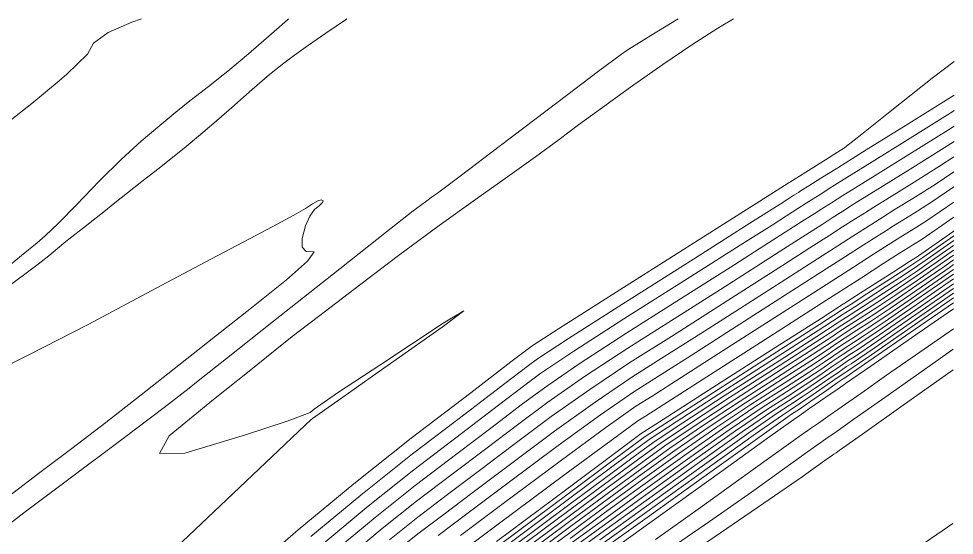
# Model space of a CAD drawing. Header units: inches. Extents: x 1337389 to 1347141, y 407035 to 414577.
# Drawn here: x 1346608 to 1347141, y 414283 to 414577 of the extents above; entities that cross this region are included whole.
import ezdxf

# ---------------------------------------------------------------- set-up
doc = ezdxf.new("R2010")
doc.units = ezdxf.units.IN
doc.header["$MEASUREMENT"] = 0
doc.layers.add('Topo', color=7, linetype='Continuous', lineweight=15, true_color=0x459900)

msp = doc.modelspace()

# ---------------------------------------------------------------- linework, layer by layer
at = {"layer": 'Topo'}
for points, elevation in [([(1346983.804, 414576.8907), (1346968.183, 414567.4149), (1346954.667, 414559.059), (1346951.434, 414556.7861), (1346938.343, 414546.9569), (1346915.3928, 414529.5719), (1346882.5841, 414504.6319), (1346859.7419, 414487.3268), (1346846.869, 414477.658), (1346843.9621, 414475.623), (1346840.678, 414473.2479), (1346837.0161, 414470.534), (1346832.9758, 414467.479), (1346817.706, 414455.4869), (1346791.2058, 414434.5571), (1346753.4751, 414404.6901), (1346726.6089, 414383.3909), (1346710.6078, 414370.66), (1346705.471, 414366.498), (1346691.2151, 414355.5959), (1346667.8401, 414337.9549), (1346635.3459, 414313.5741), (1346611.3642, 414295.5419), (1346595.892, 414283.8571)], 760), ([(1346762.0168, 414576.7967), (1346758.239, 414573.4999), (1346739.1461, 414556.9519), (1346727.4509, 414546.9731), (1346723.1539, 414543.564), (1346718.108, 414539.6069), (1346712.3131, 414535.1029), (1346705.7679, 414530.052), (1346697.8838, 414523.7118), (1346688.659, 414516.0821), (1346678.0942, 414507.1641), (1346666.677, 414496.675), (1346654.408, 414484.6172), (1346641.2859, 414470.9878), (1346631.0001, 414460.5601), (1346623.55, 414453.3339), (1346618.934, 414449.3101), (1346610.058, 414442.0031), (1346596.9211, 414431.4138)], 750), ([(1346603.106, 414424.9079), (1346611.978, 414431.398), (1346619.488, 414437.0741), (1346625.6379, 414441.9369), (1346630.4261, 414445.986), (1346635.3081, 414449.9921), (1346640.2839, 414453.953), (1346645.3539, 414457.8711), (1346650.851, 414462.188), (1346656.776, 414466.904), (1346663.1292, 414472.0192), (1346670.376, 414477.783), (1346678.518, 414484.1949), (1346687.553, 414491.256), (1346695.947, 414497.912), (1346703.7, 414504.1661), (1346710.8119, 414510.0149), (1346719.4601, 414517.3851), (1346729.6461, 414526.275), (1346741.3681, 414536.686), (1346751.2379, 414545.141), (1346759.2571, 414551.6411), (1346765.4238, 414556.1851), (1346773.4299, 414561.8762), (1346783.274, 414568.7132), (1346794.957, 414576.697), (1346795.0986, 414576.8107)], 755), ([(1346631.3768, 414541.509), (1346635.886, 414545.281), (1346647.567, 414556.7321), (1346651.0101, 414562.971), (1346659.4229, 414569.0669), (1346672.8041, 414575.018), (1346678.3131, 414576.7613)], 745), ([(1346683.443, 414261.904), (1346726.9061, 414303.1669), (1346756.2508, 414331.037), (1346771.4781, 414345.5159), (1346772.5881, 414346.602), (1346773.6479, 414347.5749), (1346774.657, 414348.4351), (1346775.617, 414349.1828), (1346788.385, 414358.2349), (1346812.9621, 414375.5932), (1346849.3481, 414401.2561), (1346861.725, 414410.5581), (1346850.094, 414403.5), (1346814.455, 414380.0821), (1346789.9358, 414363.7951), (1346776.5381, 414354.64), (1346774.2611, 414352.6161), (1346761.2539, 414347.741), (1346737.516, 414340.0138), (1346703.049, 414329.4361), (1346688.535, 414329.242), (1346693.9761, 414339.4339), (1346719.3711, 414360.0109), (1346739.5189, 414376.278), (1346754.422, 414388.2331), (1346764.0791, 414395.8781), (1346778.9971, 414407.385), (1346799.175, 414422.7559), (1346824.6132, 414441.9889), (1346847.6712, 414459.0818), (1346868.3499, 414474.0341), (1346886.6491, 414486.8451), (1346902.538, 414498.1911), (1346916.0152, 414508.069), (1346927.0821, 414516.482), (1346940.6109, 414526.4161), (1346956.601, 414537.872), (1346975.0531, 414550.8489), (1346991.6302, 414562.075), (1347006.3319, 414571.548), (1347015.2268, 414576.904)], 765), ([(1347140.9204, 414552.5012), (1347128.3562, 414543.096), (1347104.477, 414524.1199), (1347088.2051, 414511.19), (1347079.5431, 414504.3071), (1347078.489, 414503.4689), (1347074.5229, 414500.8738), (1347067.6459, 414496.5201), (1347057.857, 414490.4092), (1347051.2672, 414486.2939), (1347047.876, 414484.1749), (1347047.683, 414484.0511), (1347047.379, 414483.8561), (1347046.9619, 414483.589), (1347046.4343, 414483.25), (1347030.188, 414472.9561), (1346998.2259, 414452.7092), (1346950.5479, 414422.5079), (1346918.3888, 414402.096), (1346901.751, 414391.473), (1346900.6331, 414390.6391), (1346888.6131, 414381.462), (1346865.692, 414363.9431), (1346831.87, 414338.0809), (1346799.15, 414312.0258), (1346767.5311, 414285.7771), (1346737.015, 414259.336)], 770), ([(1346589.9331, 414508.3969), (1346615.9659, 414528.6199), (1346631.3768, 414541.509)], 745), ([(1347140.8544, 414533.4011), (1347113.443, 414516.289), (1347090.7992, 414502.1523), (1347074.6532, 414492.0731), (1347065.0051, 414486.05), (1347058.0421, 414481.6941), (1347053.764, 414479.0041), (1347052.17, 414477.9821), (1347049.6461, 414476.363), (1347046.1928, 414474.1481), (1347041.8099, 414471.3372), (1347024.6001, 414460.412), (1346994.5611, 414441.3732), (1346951.6951, 414414.2199), (1346921.4069, 414394.842), (1346903.6989, 414383.2401), (1346898.5701, 414379.4138), (1346885.014, 414369.113), (1346863.032, 414352.336), (1346832.6239, 414329.085), (1346803.205, 414305.6591), (1346774.7781, 414282.06)], 775), ([(1346782.0249, 414278.342), (1346807.2609, 414299.2931), (1346833.377, 414320.0891), (1346860.372, 414340.73), (1346881.4149, 414356.7641), (1346896.5069, 414368.1901), (1346905.6472, 414375.0079), (1346924.4249, 414387.5879), (1346952.842, 414405.9309), (1346990.8958, 414430.0361), (1347019.0122, 414447.867), (1347037.187, 414459.4238), (1347045.4232, 414464.7079), (1347051.913, 414468.8701), (1347056.6558, 414471.9122), (1347059.6522, 414473.8338), (1347064.5041, 414476.8982), (1347071.2123, 414481.103), (1347079.7771, 414486.4501), (1347094.1101, 414495.3982), (1347114.212, 414507.9471), (1347140.0839, 414524.0979), (1347140.8239, 414524.5693)], 780), ([(1347140.7936, 414515.7861), (1347137.5821, 414513.714), (1347114.9819, 414499.6058), (1347097.4222, 414488.6429), (1347084.9011, 414480.826), (1347077.419, 414476.1561), (1347070.9651, 414472.1021), (1347065.5401, 414468.664), (1347061.142, 414465.843), (1347054.1802, 414461.3769), (1347044.6541, 414455.2669), (1347032.5639, 414447.512), (1347013.4231, 414435.323), (1346987.231, 414418.6999), (1346953.9891, 414397.6429), (1346927.4429, 414380.334), (1346907.5951, 414366.7759), (1346894.4441, 414356.966), (1346877.8172, 414344.4149), (1346857.7119, 414329.124), (1346834.13, 414311.0931), (1346811.317, 414292.926), (1346789.271, 414274.6249)], 785), ([(1347140.7634, 414507.0455), (1347135.0799, 414503.331), (1347115.7509, 414491.2639), (1347100.7329, 414481.8878), (1347090.0239, 414475.2028), (1347083.626, 414471.2092), (1347077.4269, 414467.3051), (1347071.4271, 414463.494), (1347065.628, 414459.7741), (1347056.4469, 414453.8841), (1347043.884, 414445.826), (1347027.941, 414435.599), (1347007.8348, 414422.7781), (1346983.5661, 414407.3629), (1346955.136, 414389.3539), (1346930.461, 414373.081), (1346909.543, 414358.543), (1346892.3809, 414345.741), (1346874.2179, 414332.066), (1346855.0521, 414317.5179), (1346834.8831, 414302.096), (1346815.372, 414286.5598), (1346796.5178, 414270.9081)], 790), ([(1346819.428, 414280.193), (1346835.637, 414293.0999), (1346852.3908, 414305.9119), (1346870.6189, 414319.717), (1346890.3192, 414334.5169), (1346911.491, 414350.311), (1346933.479, 414365.8271), (1346956.2822, 414381.0652), (1346979.9009, 414396.0262), (1347002.2459, 414410.2329), (1347023.318, 414423.6873), (1347043.1149, 414436.386), (1347058.714, 414446.392), (1347070.114, 414453.7041), (1347077.3151, 414458.324), (1347083.8879, 414462.509), (1347089.833, 414466.2608), (1347095.1481, 414469.58), (1347104.044, 414475.1341), (1347116.5209, 414482.9229), (1347132.5781, 414492.9471), (1347140.7334, 414498.3457)], 795), ([(1346823.4829, 414273.8269), (1346836.39, 414284.1041), (1346849.731, 414294.3059), (1346867.0201, 414307.3681), (1346888.2562, 414323.2931), (1346913.439, 414342.0781), (1346936.4971, 414358.5729), (1346957.429, 414372.7772), (1346976.236, 414384.69), (1346996.658, 414397.6889), (1347018.6939, 414411.7741), (1347042.3449, 414426.9449), (1347060.981, 414438.8991), (1347074.6, 414447.6352), (1347083.2031, 414453.1529), (1347090.35, 414457.7131), (1347096.0388, 414461.3139), (1347100.2719, 414463.9569), (1347107.3559, 414468.3791), (1347117.29, 414474.5809), (1347130.0759, 414482.5631), (1347140.7035, 414489.6893)], 800), ([(1346847.0709, 414282.6989), (1346863.4209, 414295.0189), (1346886.1929, 414312.0681), (1346915.3869, 414333.8459), (1346939.5149, 414351.319), (1346958.5759, 414364.4882), (1346972.5709, 414373.3531), (1346991.07, 414385.144), (1347014.071, 414399.8609), (1347041.5759, 414417.5039), (1347063.2479, 414431.4059), (1347079.0861, 414441.565), (1347089.091, 414447.9829), (1347096.811, 414452.9169), (1347102.2459, 414456.3671), (1347105.3959, 414458.3341), (1347110.667, 414461.6239), (1347118.06, 414466.2399), (1347127.5741, 414472.179), (1347140.6738, 414481.0772)], 805), ([(1346601.7689, 414304.346), (1346620.4851, 414318.6011), (1346638.6991, 414332.2679), (1346657.941, 414346.9859), (1346678.2091, 414362.7571), (1346699.5031, 414379.579), (1346720.385, 414396.0848), (1346740.853, 414412.2761), (1346760.9083, 414428.152), (1346772.801, 414438.7949), (1346776.5339, 414444.205), (1346772.1039, 414444.3829), (1346769.8229, 414446.896), (1346769.689, 414451.7422), (1346771.7043, 414458.924), (1346774.0411, 414464.4589), (1346776.6999, 414468.3491), (1346779.682, 414470.5919), (1346781.333, 414472.24), (1346781.6541, 414473.292), (1346780.6431, 414473.7483), (1346778.6501, 414473.171), (1346775.6749, 414471.5591), (1346771.7172, 414468.914), (1346765.0171, 414465.0149), (1346755.574, 414459.8639), (1346743.3878, 414453.4601), (1346721.374, 414441.826), (1346689.5319, 414424.96), (1346647.8631, 414402.863), (1346614.162, 414385.4802), (1346588.429, 414372.8099)], 760), ([(1347140.6442, 414472.5087), (1347125.0728, 414461.795), (1347118.829, 414457.898), (1347113.9789, 414454.87), (1347110.52, 414452.71), (1347108.4532, 414451.42), (1347103.273, 414448.121), (1347094.979, 414442.8131), (1347083.572, 414435.4961), (1347065.515, 414423.913), (1347040.8059, 414408.0639), (1347009.448, 414387.9489), (1346985.4809, 414372.6), (1346968.9061, 414362.0169), (1346959.723, 414356.2001), (1346942.5332, 414344.0649), (1346917.3351, 414325.6129), (1346884.1299, 414300.844), (1346859.8221, 414282.67)], 810), ([(1346856.2229, 414270.322), (1346882.0669, 414289.6201), (1346919.283, 414317.3811), (1346945.5512, 414336.8119), (1346960.8699, 414347.9111), (1346965.2411, 414350.6799), (1346979.893, 414360.055), (1347004.8251, 414376.0361), (1347040.0372, 414398.6228), (1347067.7812, 414416.4199), (1347088.0581, 414429.4261), (1347100.867, 414437.643), (1347109.734, 414443.325), (1347114.66, 414446.4731), (1347115.6439, 414447.0869), (1347117.29, 414448.115), (1347119.5992, 414449.5562), (1347122.5711, 414451.4121), (1347140.6147, 414463.9877)], 815), ([(1347140.5873, 414456.0331), (1347140.014, 414455.6289), (1347120.527, 414441.89), (1347120.2879, 414441.7251), (1347115.4619, 414438.6211), (1347106.048, 414432.578), (1347092.0461, 414423.5969), (1347082.694, 414417.597), (1347077.991, 414414.5789), (1347077.9368, 414414.5421), (1347065.0713, 414406.2871), (1347039.393, 414389.8139), (1347000.901, 414365.1238), (1346975.1601, 414348.6062), (1346962.1701, 414340.261), (1346961.93, 414340.089), (1346948.2281, 414329.872), (1346921.064, 414309.6109), (1346880.439, 414279.306)], 820), ([(1346883.1191, 414278.0299), (1346921.1909, 414306.4301), (1346947.5258, 414326.0479), (1346962.1241, 414336.8849), (1346964.984, 414338.9401), (1346978.9151, 414348.0219), (1347003.917, 414364.133), (1347039.989, 414387.271), (1347064.2491, 414402.844), (1347076.6982, 414410.851), (1347077.3351, 414411.2919), (1347082.133, 414414.391), (1347091.093, 414420.149), (1347104.2151, 414428.566), (1347113.91, 414434.8341), (1347120.1799, 414438.9522), (1347123.0239, 414440.921), (1347140.5778, 414453.2776)], 825), ([(1346885.8, 414276.7541), (1346921.3179, 414303.249), (1346946.824, 414322.2241), (1346962.3171, 414333.681), (1346967.799, 414337.6181), (1346982.671, 414347.438), (1347006.933, 414363.142), (1347040.5849, 414384.728), (1347063.4271, 414399.4012), (1347075.458, 414407.16), (1347076.6778, 414408.0049), (1347081.5721, 414411.1851), (1347090.14, 414416.702), (1347102.3811, 414424.5539), (1347112.3589, 414431.0461), (1347120.0719, 414436.1791), (1347125.5218, 414439.952), (1347140.5683, 414450.5271)], 830), ([(1346888.48, 414275.4769), (1346921.4451, 414300.067), (1346946.1222, 414318.4009), (1346962.5111, 414330.4769), (1346970.613, 414336.2972), (1346986.4262, 414346.8551), (1347009.9478, 414362.151), (1347041.1809, 414382.1851), (1347062.6041, 414395.9578), (1347074.218, 414403.4689), (1347076.0219, 414404.717), (1347081.0109, 414407.9789), (1347089.1872, 414413.254), (1347100.5481, 414420.5412), (1347110.807, 414427.2591), (1347119.9639, 414433.4062), (1347128.019, 414438.982), (1347140.5588, 414447.7837)], 835), ([(1346891.161, 414274.201), (1346921.5711, 414296.8859), (1346945.4191, 414314.5769), (1346962.7048, 414327.2732), (1346973.4279, 414334.9748), (1346990.1811, 414346.2709), (1347012.9642, 414361.1601), (1347041.7769, 414379.6419), (1347061.782, 414392.515), (1347072.9779, 414399.7769), (1347075.3652, 414401.4299), (1347080.4511, 414404.773), (1347088.234, 414409.8062), (1347098.7148, 414416.5291), (1347109.2559, 414423.471), (1347119.8559, 414430.6331), (1347130.5159, 414438.013), (1347140.5493, 414445.0455)], 840), ([(1346893.8408, 414272.9252), (1346921.6981, 414293.7051), (1346944.7171, 414310.7529), (1346962.8989, 414324.0691), (1346976.2419, 414333.6539), (1346993.9359, 414345.687), (1347015.98, 414360.1691), (1347042.3738, 414377.0989), (1347060.96, 414389.072), (1347071.7381, 414396.086), (1347074.709, 414398.1429), (1347079.89, 414401.5669), (1347087.2809, 414406.3579), (1347096.8818, 414412.517), (1347107.7051, 414419.684), (1347119.7481, 414427.859), (1347133.0141, 414437.0431), (1347140.5399, 414442.3115)], 845), ([(1347140.5305, 414439.5833), (1347135.511, 414436.0739), (1347119.6401, 414425.0861), (1347106.1529, 414415.896), (1347095.049, 414408.505), (1347086.328, 414402.9109), (1347079.3291, 414398.361), (1347074.0531, 414394.8561), (1347070.4979, 414392.3949), (1347060.137, 414385.6293), (1347042.9701, 414374.5561), (1347018.996, 414359.1778), (1346997.6909, 414345.1031), (1346979.0569, 414332.332), (1346963.0931, 414320.866), (1346944.0151, 414306.9291), (1346921.8251, 414290.523), (1346896.5219, 414271.6479)], 850), ([(1347140.5211, 414436.8591), (1347138.0092, 414435.1049), (1347119.5331, 414422.313), (1347104.6021, 414412.109), (1347093.2161, 414404.4919), (1347085.3751, 414399.4631), (1347078.7679, 414395.1551), (1347073.396, 414391.5691), (1347069.2579, 414388.7039), (1347059.3148, 414382.1851), (1347043.5661, 414372.0129), (1347022.011, 414358.1869), (1347001.4458, 414344.5191), (1346981.8718, 414331.0109), (1346963.2859, 414317.6621), (1346943.313, 414303.105), (1346921.952, 414287.3419), (1346899.202, 414270.372)], 855), ([(1346901.8823, 414269.0951), (1346922.078, 414284.161), (1346942.611, 414299.282), (1346963.4801, 414314.458), (1346984.6862, 414329.69), (1347005.2019, 414343.9359), (1347025.0273, 414357.1959), (1347044.162, 414369.47), (1347058.4929, 414378.7419), (1347068.0189, 414385.0128), (1347072.7401, 414388.282), (1347078.208, 414391.9489), (1347084.4219, 414396.015), (1347091.3831, 414400.4798), (1347103.0501, 414408.322), (1347119.425, 414419.5401), (1347140.5098, 414434.1375)], 860), ([(1346922.2047, 414280.9792), (1346941.909, 414295.458), (1346963.6742, 414311.254), (1346987.501, 414328.368), (1347008.9569, 414343.352), (1347028.0429, 414356.2049), (1347044.758, 414366.927), (1347057.6699, 414375.2989), (1347066.779, 414381.322), (1347072.084, 414384.994), (1347077.6472, 414388.7429), (1347083.4691, 414392.567), (1347089.5491, 414396.4681), (1347101.4988, 414404.5339), (1347119.317, 414416.7669), (1347140.5023, 414431.4346)], 865), ([(1346922.3318, 414277.7981), (1346941.207, 414291.634), (1346963.8679, 414308.0501), (1346990.315, 414327.0471), (1347012.712, 414342.7681), (1347031.0579, 414355.214), (1347045.354, 414364.384), (1347056.848, 414371.8561), (1347065.5391, 414377.6309), (1347071.4271, 414381.7069), (1347077.0859, 414385.537), (1347082.516, 414389.1189), (1347087.7162, 414392.455), (1347099.947, 414400.7469), (1347119.209, 414413.9938), (1347140.493, 414428.7299)], 870), ([(1346922.4588, 414274.6169), (1346940.505, 414287.8099), (1346964.0619, 414304.846), (1346993.1301, 414325.725), (1347016.467, 414342.1842), (1347034.0741, 414354.223), (1347045.9509, 414361.8411), (1347056.0262, 414368.413), (1347064.299, 414373.9402), (1347070.7709, 414378.4201), (1347076.5251, 414382.3311), (1347081.5628, 414385.6721), (1347085.8828, 414388.443), (1347098.396, 414396.9589), (1347119.101, 414411.2209), (1347140.4837, 414426.0248)], 875), ([(1346922.5862, 414271.4348), (1346939.8029, 414283.9861), (1346964.2549, 414301.6429), (1346995.9439, 414324.404), (1347020.2219, 414341.5999), (1347037.0901, 414353.232), (1347046.5469, 414359.298), (1347055.2033, 414364.9698), (1347063.059, 414370.2482), (1347070.114, 414375.1331), (1347075.965, 414379.1249), (1347080.61, 414382.2241), (1347084.0499, 414384.4311), (1347096.844, 414393.1719), (1347118.993, 414408.4478), (1347140.4743, 414423.3198)], 880), ([(1347140.4556, 414417.9099), (1347118.7771, 414402.9009), (1347093.741, 414385.5971), (1347080.3839, 414376.406), (1347078.7039, 414375.328), (1347074.8431, 414372.7131), (1347068.802, 414368.559), (1347060.5791, 414362.8659), (1347053.5591, 414358.084), (1347047.7388, 414354.2119), (1347043.1209, 414351.2491), (1347027.733, 414340.4331), (1347001.5731, 414321.7609), (1346964.643, 414295.2349), (1346938.3979, 414276.3391)], 890), ([(1346939.0999, 414280.1629), (1346964.4488, 414298.439), (1346998.7589, 414323.0819), (1347023.977, 414341.016), (1347040.1049, 414352.2411), (1347047.1429, 414356.7552), (1347054.3811, 414361.527), (1347061.8189, 414366.5571), (1347069.4579, 414371.846), (1347075.404, 414375.919), (1347079.657, 414378.7759), (1347082.2169, 414380.418), (1347095.2931, 414389.3841), (1347118.8851, 414405.6749), (1347140.465, 414420.6154)], 885), ([(1346937.696, 414272.515), (1346964.8372, 414292.0309), (1347004.3882, 414320.44), (1347031.4881, 414339.8492), (1347046.137, 414350.258), (1347048.3351, 414351.6689), (1347052.7361, 414354.6411), (1347059.3401, 414359.175), (1347068.1449, 414365.2709), (1347074.2819, 414369.507), (1347077.751, 414371.8812), (1347078.5511, 414372.3939), (1347092.1899, 414381.8091), (1347118.6693, 414400.1279), (1347140.4463, 414415.205)], 895), ([(1347140.4342, 414411.7093), (1347120.922, 414398.2), (1347093.3431, 414379.1009), (1347079.0221, 414369.175), (1347077.9589, 414368.4231), (1347074.2121, 414365.818), (1347067.7818, 414361.361), (1347058.6691, 414355.052), (1347052.5891, 414350.8431), (1347049.5366, 414348.7295), (1347035.8778, 414338.919), (1347008.586, 414319.3161), (1346967.6549, 414289.916), (1346939.882, 414269.9869)], 900), ([(1347140.3949, 414400.3323), (1347121.3849, 414387.1221), (1347102.409, 414373.8522), (1347089.7091, 414364.8628), (1347079.017, 414357.3301), (1347070.333, 414351.2511), (1347063.656, 414346.629), (1347059.154, 414343.513), (1347056.8269, 414341.9041), (1347056.6761, 414341.8011), (1347046.5811, 414334.553), (1347026.542, 414320.1619), (1346996.559, 414298.6249), (1346970.7741, 414280.3391)], 905), ([(1347140.355, 414388.7647), (1347125.7951, 414378.5289), (1347101.459, 414361.3039), (1347083.8222, 414348.8412), (1347072.8829, 414341.1418), (1347068.6431, 414338.2061), (1347065.719, 414336.1829), (1347064.1119, 414335.0729), (1347063.8221, 414334.876), (1347057.2842, 414330.1879), (1347044.4969, 414321.007), (1347025.4631, 414307.335), (1347001.6661, 414290.691), (1346973.108, 414271.074)], 910), ([(1346997.028, 414276.8471), (1347032.5582, 414301.0422), (1347054.3669, 414316.044), (1347062.453, 414321.8528), (1347067.9869, 414325.8221), (1347070.9681, 414327.952), (1347071.3971, 414328.2432), (1347072.2838, 414328.854), (1347073.63, 414329.784), (1347075.4341, 414331.0329), (1347088.627, 414340.3528), (1347113.2102, 414357.744), (1347140.3141, 414376.9297)], 915), ([(1347099.432, 414261.6129), (1347140.0121, 414289.468)], 920)]:
    msp.add_lwpolyline(points, dxfattribs=dict(at, elevation=elevation))

doc.saveas('drawing.dxf')
